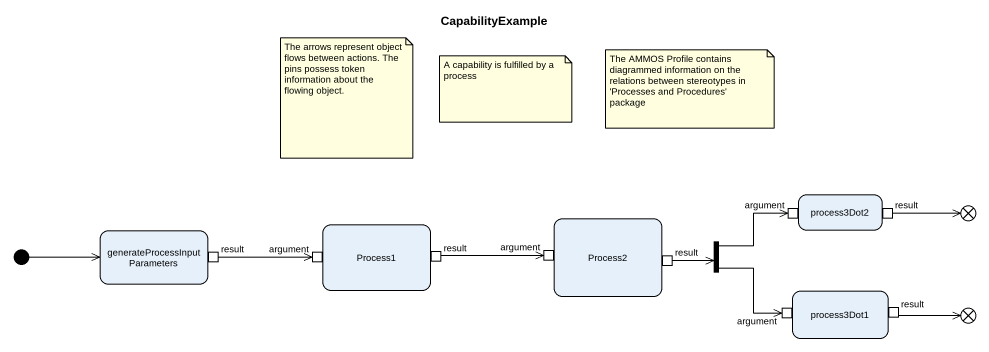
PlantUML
@startuml
title CapabilityExample
hide empty description
state Process1 {
  state "argument" as argument_2 <<inputPin>>
  state "result" as result_3 <<outputPin>>
}
state Process2 {
  state "argument" as argument_3 <<inputPin>>
  state "result" as result_4 <<outputPin>>
}
state process3Dot2 {
  state argument <<inputPin>>
  state result <<outputPin>>
}
state flowfinal1 <<end>>
state "generateProcessInputParameters" as generateProcessInputParamete {
  state "result" as result_2 <<outputPin>>
}
state fork1 <<fork>>
state process3Dot1 {
  state "argument" as argument_4 <<inputPin>>
  state "result" as result_5 <<outputPin>>
}
state flowfinal2 <<end>>
[*] -right-> generateProcessInputParamete
result -right-> flowfinal1
result_2 -right-> argument_2
result_3 -right-> argument_3
result_4 -right-> fork1
fork1 -right-> argument
fork1 --> argument_4
result_5 -right-> flowfinal2
note as N1
  The arrows represent object flows between actions. The pins possess token information about the flowing object.
end note
note as N2
  A capability is fulfilled by a process
end note
note as N3
  The AMMOS Profile contains diagrammed information on the relations between stereotypes in 'Processes and Procedures' package
end note
@enduml
